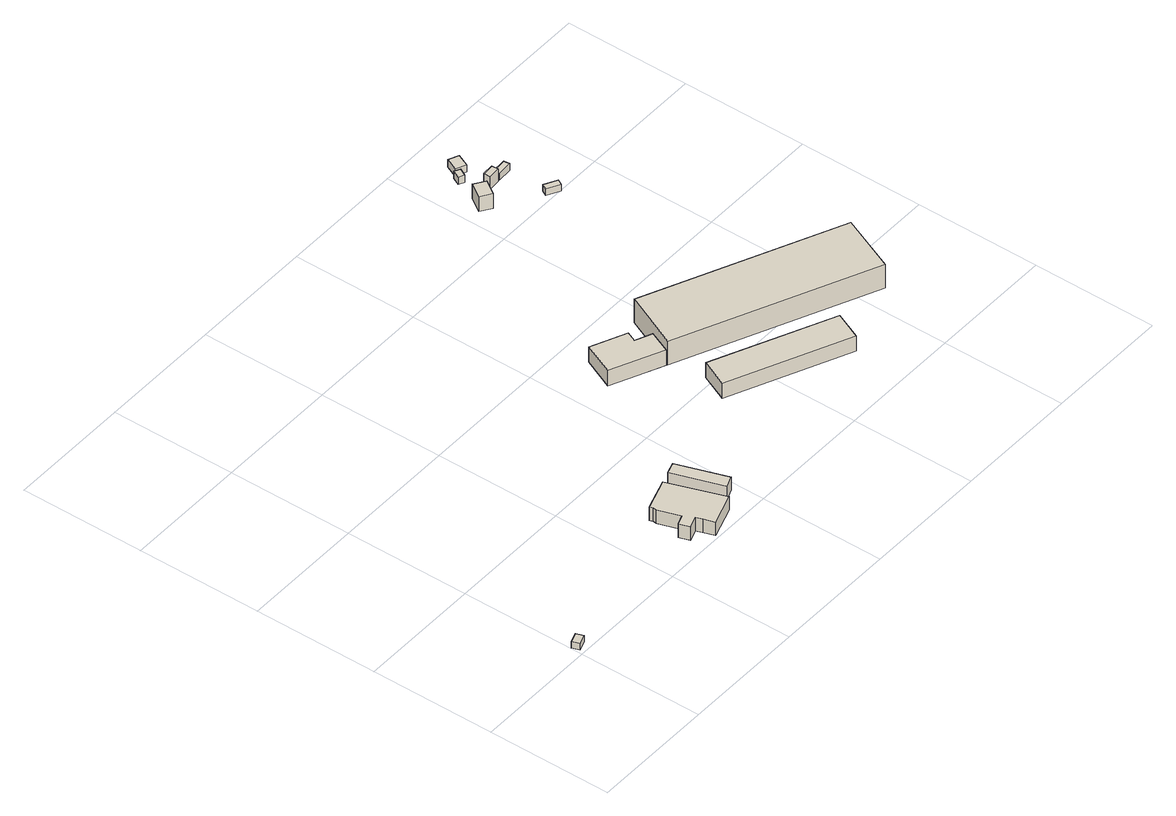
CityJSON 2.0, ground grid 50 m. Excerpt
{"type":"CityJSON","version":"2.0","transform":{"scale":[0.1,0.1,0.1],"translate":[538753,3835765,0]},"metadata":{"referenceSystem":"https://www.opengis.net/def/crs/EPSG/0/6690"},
"CityObjects":{
"building1":{"type":"Building","attributes":{"計測周辺長":14.83,"1/2500図郭":55,"区名":"此花区","町丁目名称":"梅町２丁目","街区番号":1,"class":"3001","usage":"421","storeysAboveGround":1,"BuildingDetailAttribute.buildingRoofEdgeArea":13.51,"BuildingDetailAttribute.buildingStructureType":"610","BuildingDetailAttribute.buildingStructureOrgType":"2","BuildingDetailAttribute.detailedUsage":"1840","BuildingDetailAttribute.specifiedBuildingCoverageRate":0.6,"BuildingDetailAttribute.surveyYear":2017,"BuildingTsunamiRiskAttribute.description":"1","BuildingTsunamiRiskAttribute.rank":"2","BuildingTsunamiRiskAttribute.depth":2.42,"BuildingHighTideRiskAttribute.description":"1","BuildingHighTideRiskAttribute.rank":"4","BuildingHighTideRiskAttribute.depth":5.13,"BuildingIDAttribute.prefecture":"27","BuildingIDAttribute.city":"27104"},"geometry":[{"type":"Solid","lod":"1","boundaries":[[[[0,1,2,3,4]],[[3,5,6,4]],[[2,7,5,3]],[[1,8,7,2]],[[0,9,8,1]],[[4,6,9,0]],[[5,7,8,9,6]]]]}]},
"building2":{"type":"Building","attributes":{"計測周辺長":84.28,"1/2500図郭":55,"区名":"此花区","町丁目名称":"梅町２丁目","街区番号":1,"class":"3001","usage":"431","measuredHeight":6.1,"storeysAboveGround":1,"BuildingDetailAttribute.buildingRoofEdgeArea":355.27,"BuildingDetailAttribute.buildingStructureType":"610","BuildingDetailAttribute.buildingStructureOrgType":"2","BuildingDetailAttribute.detailedUsage":"1720","BuildingDetailAttribute.specifiedBuildingCoverageRate":0.6,"BuildingDetailAttribute.surveyYear":2017,"BuildingTsunamiRiskAttribute.description":"1","BuildingTsunamiRiskAttribute.rank":"2","BuildingTsunamiRiskAttribute.depth":2.12,"BuildingHighTideRiskAttribute.description":"1","BuildingHighTideRiskAttribute.rank":"3","BuildingHighTideRiskAttribute.depth":4.82,"BuildingIDAttribute.prefecture":"27","BuildingIDAttribute.city":"27104"},"geometry":[{"type":"Solid","lod":"1","boundaries":[[[[10,11,12,13,14,15,16,17,18,19,20,21]],[[20,22,23,21]],[[19,24,22,20]],[[18,25,24,19]],[[17,26,25,18]],[[16,27,26,17]],[[15,28,27,16]],[[14,29,28,15]],[[13,30,29,14]],[[12,31,30,13]],[[11,32,31,12]],[[10,33,32,11]],[[21,23,33,10]],[[22,24,25,26,27,28,29,30,31,32,33,23]]]]}]},
"building3":{"type":"Building","attributes":{"計測周辺長":52.18,"1/2500図郭":55,"区名":"此花区","町丁目名称":"梅町２丁目","街区番号":1,"class":"3001","usage":"431","measuredHeight":5.9,"storeysAboveGround":1,"BuildingDetailAttribute.buildingRoofEdgeArea":103.84,"BuildingDetailAttribute.buildingStructureType":"610","BuildingDetailAttribute.buildingStructureOrgType":"2","BuildingDetailAttribute.detailedUsage":"1730","BuildingDetailAttribute.specifiedBuildingCoverageRate":0.6,"BuildingDetailAttribute.surveyYear":2017,"BuildingTsunamiRiskAttribute.description":"1","BuildingTsunamiRiskAttribute.rank":"2","BuildingTsunamiRiskAttribute.depth":2.09,"BuildingHighTideRiskAttribute.description":"1","BuildingHighTideRiskAttribute.rank":"3","BuildingHighTideRiskAttribute.depth":4.79,"BuildingIDAttribute.prefecture":"27","BuildingIDAttribute.city":"27104"},"geometry":[{"type":"Solid","lod":"1","boundaries":[[[[34,35,36,37]],[[36,38,39,37]],[[35,40,38,36]],[[34,41,40,35]],[[37,39,41,34]],[[38,40,41,39]]]]}]},
"building4":{"type":"Building","attributes":{"計測周辺長":72.14,"1/2500図郭":55,"区名":"此花区","町丁目名称":"梅町２丁目","街区番号":1,"class":"3001","usage":"431","measuredHeight":6.9,"storeysAboveGround":1,"BuildingDetailAttribute.buildingRoofEdgeArea":275.81,"BuildingDetailAttribute.buildingStructureType":"610","BuildingDetailAttribute.buildingStructureOrgType":"2","BuildingDetailAttribute.detailedUsage":"1720","BuildingDetailAttribute.specifiedBuildingCoverageRate":0.6,"BuildingDetailAttribute.surveyYear":2017,"BuildingTsunamiRiskAttribute.description":"1","BuildingTsunamiRiskAttribute.rank":"2","BuildingTsunamiRiskAttribute.depth":1.81,"BuildingHighTideRiskAttribute.description":"1","BuildingHighTideRiskAttribute.rank":"3","BuildingHighTideRiskAttribute.depth":4.5,"BuildingIDAttribute.prefecture":"27","BuildingIDAttribute.city":"27104"},"geometry":[{"type":"Solid","lod":"1","boundaries":[[[[42,43,44,45,46,47]],[[46,48,49,47]],[[45,50,48,46]],[[44,51,50,45]],[[43,52,51,44]],[[42,53,52,43]],[[47,49,53,42]],[[48,50,51,52,53,49]]]]}]},
"building5":{"type":"Building","attributes":{"計測周辺長":126.47,"1/2500図郭":55,"区名":"此花区","町丁目名称":"梅町２丁目","街区番号":1,"class":"3001","usage":"431","measuredHeight":6.9,"storeysAboveGround":1,"BuildingDetailAttribute.buildingRoofEdgeArea":613.31,"BuildingDetailAttribute.buildingStructureType":"610","BuildingDetailAttribute.buildingStructureOrgType":"2","BuildingDetailAttribute.detailedUsage":"1720","BuildingDetailAttribute.specifiedBuildingCoverageRate":0.6,"BuildingDetailAttribute.surveyYear":2017,"BuildingTsunamiRiskAttribute.description":"1","BuildingTsunamiRiskAttribute.rank":"2","BuildingTsunamiRiskAttribute.depth":2.3,"BuildingHighTideRiskAttribute.description":"1","BuildingHighTideRiskAttribute.rank":"4","BuildingHighTideRiskAttribute.depth":5.01,"BuildingIDAttribute.prefecture":"27","BuildingIDAttribute.city":"27104"},"geometry":[{"type":"Solid","lod":"1","boundaries":[[[[54,55,56,57]],[[56,58,59,57]],[[55,60,58,56]],[[54,61,60,55]],[[57,59,61,54]],[[58,60,61,59]]]]}]},
"building6":{"type":"Building","attributes":{"計測周辺長":215.33,"1/2500図郭":55,"区名":"此花区","町丁目名称":"梅町２丁目","街区番号":1,"class":"3001","usage":"441","measuredHeight":10.6,"storeysAboveGround":1,"BuildingDetailAttribute.buildingRoofEdgeArea":2034.33,"BuildingDetailAttribute.buildingStructureType":"610","BuildingDetailAttribute.buildingStructureOrgType":"2","BuildingDetailAttribute.detailedUsage":"1520","BuildingDetailAttribute.specifiedBuildingCoverageRate":0.6,"BuildingDetailAttribute.surveyYear":2017,"BuildingTsunamiRiskAttribute.description":"1","BuildingTsunamiRiskAttribute.rank":"2","BuildingTsunamiRiskAttribute.depth":1.65,"BuildingHighTideRiskAttribute.description":"1","BuildingHighTideRiskAttribute.rank":"3","BuildingHighTideRiskAttribute.depth":4.9,"BuildingIDAttribute.prefecture":"27","BuildingIDAttribute.city":"27104"},"geometry":[{"type":"Solid","lod":"1","boundaries":[[[[62,63,64,65]],[[64,66,67,65]],[[63,68,66,64]],[[62,69,68,63]],[[65,67,69,62]],[[66,68,69,67]]]]}]},
"building7":{"type":"Building","attributes":{"class":"3001","measuredHeight":6.5,"BuildingDetailAttribute.specifiedBuildingCoverageRate":0.6,"BuildingDetailAttribute.surveyYear":2017,"BuildingTsunamiRiskAttribute.description":"1","BuildingTsunamiRiskAttribute.rank":"2","BuildingTsunamiRiskAttribute.depth":1.77,"BuildingHighTideRiskAttribute.description":"1","BuildingHighTideRiskAttribute.rank":"3","BuildingHighTideRiskAttribute.depth":4.44,"BuildingIDAttribute.prefecture":"27","BuildingIDAttribute.city":"27104"},"geometry":[{"type":"Solid","lod":"1","boundaries":[[[[70,71,72,73]],[[72,74,75,73]],[[71,76,74,72]],[[70,77,76,71]],[[73,75,77,70]],[[74,76,77,75]]]]}]},
"building8":{"type":"Building","attributes":{"class":"3001","measuredHeight":3.3,"BuildingDetailAttribute.specifiedBuildingCoverageRate":0.6,"BuildingDetailAttribute.surveyYear":2017,"BuildingTsunamiRiskAttribute.description":"1","BuildingTsunamiRiskAttribute.rank":"2","BuildingTsunamiRiskAttribute.depth":1.25,"BuildingHighTideRiskAttribute.description":"1","BuildingHighTideRiskAttribute.rank":"3","BuildingHighTideRiskAttribute.depth":3.92,"BuildingIDAttribute.prefecture":"27","BuildingIDAttribute.city":"27104"},"geometry":[{"type":"Solid","lod":"1","boundaries":[[[[78,79,80,81]],[[80,82,83,81]],[[79,84,82,80]],[[78,85,84,79]],[[81,83,85,78]],[[82,84,85,83]]]]}]},
"building9":{"type":"Building","attributes":{"class":"3001","measuredHeight":5.8,"BuildingDetailAttribute.specifiedBuildingCoverageRate":0.6,"BuildingDetailAttribute.surveyYear":2017,"BuildingTsunamiRiskAttribute.description":"1","BuildingTsunamiRiskAttribute.rank":"2","BuildingTsunamiRiskAttribute.depth":1.6,"BuildingHighTideRiskAttribute.description":"1","BuildingHighTideRiskAttribute.rank":"3","BuildingHighTideRiskAttribute.depth":4.29,"BuildingIDAttribute.prefecture":"27","BuildingIDAttribute.city":"27104"},"geometry":[{"type":"Solid","lod":"1","boundaries":[[[[86,87,88,89]],[[88,90,91,89]],[[87,92,90,88]],[[86,93,92,87]],[[89,91,93,86]],[[90,92,93,91]]]]}]},
"building10":{"type":"Building","attributes":{"class":"3001","measuredHeight":3.3,"BuildingDetailAttribute.specifiedBuildingCoverageRate":0.6,"BuildingDetailAttribute.surveyYear":2017,"BuildingTsunamiRiskAttribute.description":"1","BuildingTsunamiRiskAttribute.rank":"2","BuildingTsunamiRiskAttribute.depth":1.62,"BuildingHighTideRiskAttribute.description":"1","BuildingHighTideRiskAttribute.rank":"3","BuildingHighTideRiskAttribute.depth":4.3,"BuildingIDAttribute.prefecture":"27","BuildingIDAttribute.city":"27104"},"geometry":[{"type":"Solid","lod":"1","boundaries":[[[[94,95,96,97]],[[96,98,99,97]],[[95,100,98,96]],[[94,101,100,95]],[[97,99,101,94]],[[98,100,101,99]]]]}]},
"building11":{"type":"Building","attributes":{"class":"3001","BuildingDetailAttribute.specifiedBuildingCoverageRate":0.6,"BuildingDetailAttribute.surveyYear":2017,"BuildingTsunamiRiskAttribute.description":"1","BuildingTsunamiRiskAttribute.rank":"2","BuildingTsunamiRiskAttribute.depth":1.67,"BuildingHighTideRiskAttribute.description":"1","BuildingHighTideRiskAttribute.rank":"3","BuildingHighTideRiskAttribute.depth":4.35,"BuildingIDAttribute.prefecture":"27","BuildingIDAttribute.city":"27104"},"geometry":[{"type":"Solid","lod":"1","boundaries":[[[[102,103,104,105]],[[104,106,107,105]],[[103,108,106,104]],[[102,109,108,103]],[[105,107,109,102]],[[106,108,109,107]]]]}]},
"building12":{"type":"Building","attributes":{"class":"3001","BuildingDetailAttribute.specifiedBuildingCoverageRate":0.6,"BuildingDetailAttribute.surveyYear":2017,"BuildingTsunamiRiskAttribute.description":"1","BuildingTsunamiRiskAttribute.rank":"2","BuildingTsunamiRiskAttribute.depth":1.6,"BuildingHighTideRiskAttribute.description":"1","BuildingHighTideRiskAttribute.rank":"3","BuildingHighTideRiskAttribute.depth":4.29,"BuildingIDAttribute.prefecture":"27","BuildingIDAttribute.city":"27104"},"geometry":[{"type":"Solid","lod":"1","boundaries":[[[[110,111,112,113]],[[112,114,115,113]],[[111,116,114,112]],[[110,117,116,111]],[[113,115,117,110]],[[114,116,117,115]]]]}]}
},
"vertices":[
[56,31,8],[16,17,8],[5,47,8],[45,61,8],[50,47,8],[45,61,38],[50,47,38],[5,47,38],[16,17,38],[56,31,38],
[674,234,12],[803,277,12],[881,56,12],[881,53,12],[751,9,12],[736,54,12],[727,78,12],[681,61,12],[665,104,12],[705,119,12],[677,206,12],[679,221,12],[677,206,73],[679,221,73],[705,119,73],[665,104,73],[681,61,73],[727,78,73],[736,54,73],[751,9,73],[881,53,73],[881,56,73],[803,277,73],[674,234,73],
[851,293,13],[898,308,13],[965,109,13],[920,91,13],[965,109,72],[920,91,72],[898,308,72],[851,293,72],
[1126,763,13],[1182,888,13],[1320,827,13],[1303,787,13],[1368,758,13],[1330,672,13],[1368,758,82],[1330,672,82],[1303,787,82],[1320,827,82],[1182,888,82],[1126,763,82],
[1314,419,13],[1362,528,13],[1830,318,13],[1781,209,13],[1830,318,81],[1781,209,81],[1362,528,81],[1314,419,81],
[1337,670,10],[1437,893,10],[2195,554,10],[2097,330,10],[2195,554,116],[2097,330,116],[1437,893,116],[1337,670,116],
[1553,1649,17],[1591,1706,17],[1634,1677,17],[1596,1620,17],[1634,1677,83],[1596,1620,83],[1591,1706,83],[1553,1649,83],
[1619,1788,16],[1635,1819,16],[1657,1807,16],[1641,1777,16],[1657,1807,49],[1641,1777,49],[1635,1819,49],[1619,1788,49],
[1665,1713,17],[1713,1716,17],[1714,1689,17],[1666,1686,17],[1714,1689,74],[1666,1686,74],[1713,1716,74],[1665,1713,74],
[1646,1821,16],[1668,1871,16],[1709,1853,16],[1687,1803,16],[1709,1853,49],[1687,1803,49],[1668,1871,49],[1646,1821,49],
[1754,1518,19],[1766,1539,19],[1817,1512,19],[1805,1491,19],[1817,1512,49],[1805,1491,49],[1766,1539,49],[1754,1518,49],
[1719,1714,17],[1780,1718,17],[1783,1694,17],[1722,1690,17],[1783,1694,47],[1722,1690,47],[1780,1718,47],[1719,1714,47]
]}
